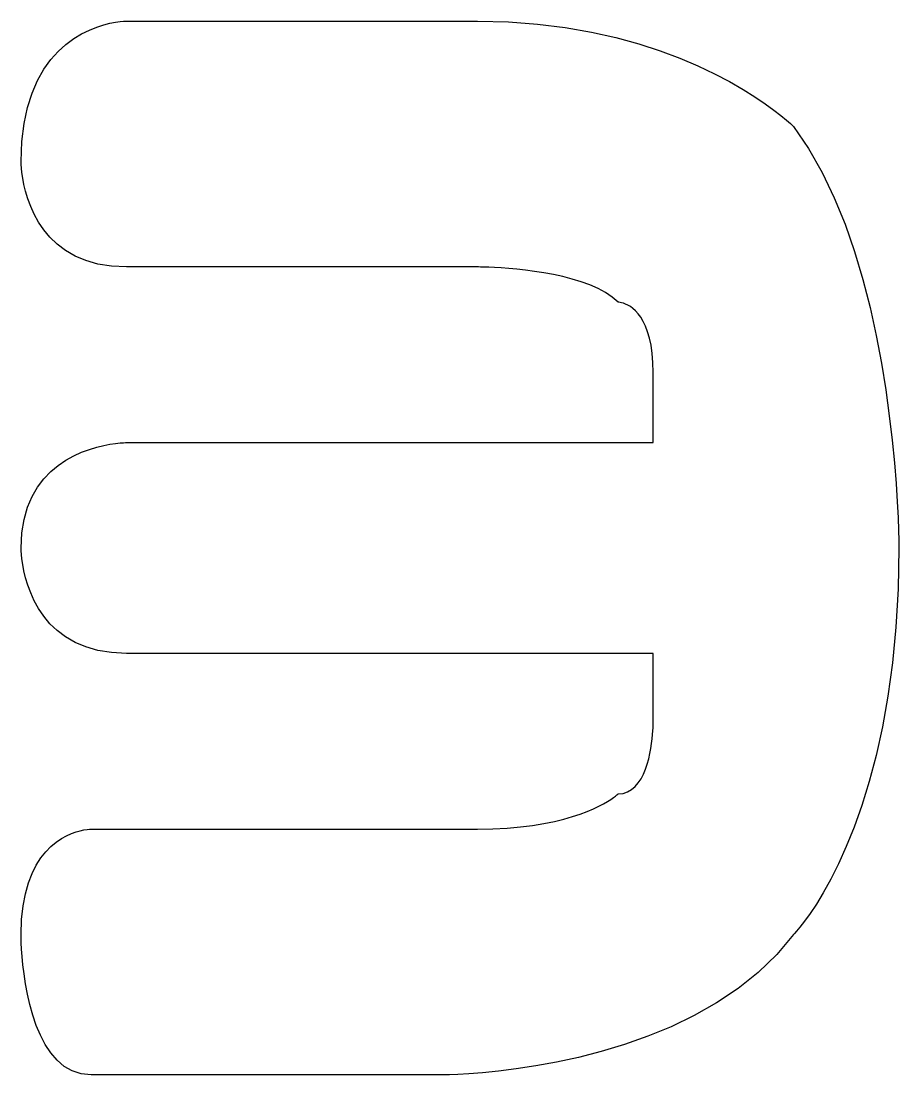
# Model space of a CAD drawing. Extents: x 8 to 213, y -217 to -66.
# Drawn here: x 138.296 to 140.919, y -110.432 to -107.285 of the extents above; entities that cross this region are included whole.
import ezdxf

# ---------------------------------------------------------------- set-up
doc = ezdxf.new("R2010")
doc.units = 0
doc.header["$MEASUREMENT"] = 0

msp = doc.modelspace()

# ---------------------------------------------------------------- linework, layer by layer
for p, q in [((138.5428, -107.2959, -55.0162), (138.5616, -107.2912, -55.0162)), ((138.5616, -107.2912, -55.0162), (138.578, -107.288, -55.0162)), ((138.578, -107.288, -55.0162), (138.5916, -107.286, -55.0162)), ((138.5916, -107.286, -55.0162), (138.6019, -107.285, -55.0162)), ((138.6019, -107.285, -55.0162), (138.6085, -107.2847, -55.0162)), ((138.6085, -107.2847, -55.0162), (138.6107, -107.2846, -55.0162)), ((138.6107, -107.2846, -55.0162), (139.6599, -107.2846, -55.0162)), ((138.6107, -107.2846, -55.0162), (138.6107, -107.2846, -55.0162)), ((139.6599, -107.2846, -55.0162), (139.7519, -107.2869, -55.0162)), ((139.7519, -107.2869, -55.0162), (139.8393, -107.2934, -55.0162)), ((139.8393, -107.2934, -55.0162), (139.9219, -107.3037, -55.0162)), ((138.4534, -107.3371, -55.0162), (138.4769, -107.3228, -55.0162)), ((138.4769, -107.3228, -55.0162), (138.5, -107.3115, -55.0162)), ((138.5, -107.3115, -55.0162), (138.5221, -107.3026, -55.0162)), ((138.5221, -107.3026, -55.0162), (138.5428, -107.2959, -55.0162)), ((139.9219, -107.3037, -55.0162), (139.9998, -107.3173, -55.0162)), ((139.9998, -107.3173, -55.0162), (140.073, -107.3338, -55.0162)), ((138.4068, -107.3752, -55.0162), (138.4299, -107.3544, -55.0162)), ((138.4299, -107.3544, -55.0162), (138.4534, -107.3371, -55.0162)), ((140.073, -107.3338, -55.0162), (140.1414, -107.3526, -55.0162)), ((140.1414, -107.3526, -55.0162), (140.2051, -107.3733, -55.0162)), ((138.3847, -107.3998, -55.0162), (138.4068, -107.3752, -55.0162)), ((140.2051, -107.3733, -55.0162), (140.2642, -107.3954, -55.0162)), ((138.364, -107.4285, -55.0162), (138.3847, -107.3998, -55.0162)), ((140.2642, -107.3954, -55.0162), (140.3184, -107.4184, -55.0162)), ((140.3184, -107.4184, -55.0162), (140.368, -107.442, -55.0162)), ((138.3452, -107.4616, -55.0162), (138.364, -107.4285, -55.0162)), ((140.368, -107.442, -55.0162), (140.4129, -107.4655, -55.0162)), ((138.3287, -107.4995, -55.0162), (138.3452, -107.4616, -55.0162)), ((140.4129, -107.4655, -55.0162), (140.453, -107.4886, -55.0162)), ((138.3151, -107.5423, -55.0162), (138.3287, -107.4995, -55.0162)), ((140.453, -107.4886, -55.0162), (140.4884, -107.5107, -55.0162)), ((140.4884, -107.5107, -55.0162), (140.5191, -107.5314, -55.0162)), ((138.3048, -107.5905, -55.0162), (138.3151, -107.5423, -55.0162)), ((140.5191, -107.5314, -55.0162), (140.5451, -107.5502, -55.0162)), ((140.5451, -107.5502, -55.0162), (140.5663, -107.5666, -55.0162)), ((140.5663, -107.5666, -55.0162), (140.5828, -107.5802, -55.0162)), ((138.2983, -107.6444, -55.0162), (138.3048, -107.5905, -55.0162)), ((140.5828, -107.5802, -55.0162), (140.5946, -107.5905, -55.0162)), ((140.5946, -107.5905, -55.0162), (140.6017, -107.5971, -55.0162)), ((140.6017, -107.5971, -55.0162), (140.6041, -107.5993, -55.0162)), ((140.6041, -107.5993, -55.0162), (140.649, -107.6653, -55.0162)), ((138.296, -107.7042, -55.0162), (138.2983, -107.6444, -55.0162)), ((140.649, -107.6653, -55.0162), (140.6894, -107.7366, -55.0162)), ((138.2961, -107.7065, -55.0162), (138.296, -107.7042, -55.0162)), ((138.2963, -107.7131, -55.0162), (138.2961, -107.7065, -55.0162)), ((138.2971, -107.7234, -55.0162), (138.2963, -107.7131, -55.0162)), ((138.2985, -107.737, -55.0162), (138.2971, -107.7234, -55.0162)), ((138.3009, -107.7534, -55.0162), (138.2985, -107.737, -55.0162)), ((138.3045, -107.7722, -55.0162), (138.3009, -107.7534, -55.0162)), ((140.6894, -107.7366, -55.0162), (140.7255, -107.8123, -55.0162)), ((138.3095, -107.7929, -55.0162), (138.3045, -107.7722, -55.0162)), ((138.3162, -107.815, -55.0162), (138.3095, -107.7929, -55.0162)), ((138.3247, -107.8381, -55.0162), (138.3162, -107.815, -55.0162)), ((140.7255, -107.8123, -55.0162), (140.7577, -107.8914, -55.0162)), ((138.3354, -107.8616, -55.0162), (138.3247, -107.8381, -55.0162)), ((138.3484, -107.8851, -55.0162), (138.3354, -107.8616, -55.0162)), ((138.364, -107.9082, -55.0162), (138.3484, -107.8851, -55.0162)), ((140.7577, -107.8914, -55.0162), (140.786, -107.9731, -55.0162)), ((138.3824, -107.9303, -55.0162), (138.364, -107.9082, -55.0162)), ((138.404, -107.951, -55.0162), (138.3824, -107.9303, -55.0162)), ((138.4288, -107.9698, -55.0162), (138.404, -107.951, -55.0162)), ((138.4572, -107.9863, -55.0162), (138.4288, -107.9698, -55.0162)), ((140.786, -107.9731, -55.0162), (140.8109, -108.0563, -55.0162)), ((138.4893, -107.9999, -55.0162), (138.4572, -107.9863, -55.0162)), ((138.5255, -108.0102, -55.0162), (138.4893, -107.9999, -55.0162)), ((138.5659, -108.0167, -55.0162), (138.5255, -108.0102, -55.0162)), ((138.6107, -108.019, -55.0162), (138.5659, -108.0167, -55.0162)), ((139.6599, -108.019, -55.0162), (138.6107, -108.019, -55.0162)), ((139.6622, -108.019, -55.0162), (139.6599, -108.019, -55.0162)), ((139.6688, -108.0191, -55.0162), (139.6622, -108.019, -55.0162)), ((139.6793, -108.0193, -55.0162), (139.6688, -108.0191, -55.0162)), ((139.6934, -108.0198, -55.0162), (139.6793, -108.0193, -55.0162)), ((139.7107, -108.0206, -55.0162), (139.6934, -108.0198, -55.0162)), ((139.7307, -108.0218, -55.0162), (139.7107, -108.0206, -55.0162)), ((139.753, -108.0235, -55.0162), (139.7307, -108.0218, -55.0162)), ((139.7774, -108.0257, -55.0162), (139.753, -108.0235, -55.0162)), ((139.8033, -108.0285, -55.0162), (139.7774, -108.0257, -55.0162)), ((139.8303, -108.0321, -55.0162), (139.8033, -108.0285, -55.0162)), ((139.8582, -108.0364, -55.0162), (139.8303, -108.0321, -55.0162)), ((139.8865, -108.0416, -55.0162), (139.8582, -108.0364, -55.0162)), ((139.9147, -108.0478, -55.0162), (139.8865, -108.0416, -55.0162)), ((139.9426, -108.055, -55.0162), (139.9147, -108.0478, -55.0162)), ((139.9697, -108.0632, -55.0162), (139.9426, -108.055, -55.0162)), ((139.9956, -108.0727, -55.0162), (139.9697, -108.0632, -55.0162)), ((140.0199, -108.0834, -55.0162), (139.9956, -108.0727, -55.0162)), ((140.8109, -108.0563, -55.0162), (140.8324, -108.1402, -55.0162)), ((140.0423, -108.0955, -55.0162), (140.0199, -108.0834, -55.0162)), ((140.0623, -108.1089, -55.0162), (140.0423, -108.0955, -55.0162)), ((140.0795, -108.1239, -55.0162), (140.0623, -108.1089, -55.0162)), ((140.0803, -108.1239, -55.0162), (140.0795, -108.1239, -55.0162)), ((140.0824, -108.1241, -55.0162), (140.0803, -108.1239, -55.0162)), ((140.0859, -108.1246, -55.0162), (140.0824, -108.1241, -55.0162)), ((140.0904, -108.1256, -55.0162), (140.0859, -108.1246, -55.0162)), ((140.0959, -108.1272, -55.0162), (140.0904, -108.1256, -55.0162)), ((140.1022, -108.1296, -55.0162), (140.0959, -108.1272, -55.0162)), ((140.1091, -108.1329, -55.0162), (140.1022, -108.1296, -55.0162)), ((140.1164, -108.1373, -55.0162), (140.1091, -108.1329, -55.0162)), ((140.1241, -108.143, -55.0162), (140.1164, -108.1373, -55.0162)), ((140.132, -108.1501, -55.0162), (140.1241, -108.143, -55.0162)), ((140.8324, -108.1402, -55.0162), (140.8508, -108.2238, -55.0162)), ((140.1398, -108.1588, -55.0162), (140.132, -108.1501, -55.0162)), ((140.1475, -108.1692, -55.0162), (140.1398, -108.1588, -55.0162)), ((140.1549, -108.1815, -55.0162), (140.1475, -108.1692, -55.0162)), ((140.1618, -108.1959, -55.0162), (140.1549, -108.1815, -55.0162)), ((140.168, -108.2124, -55.0162), (140.1618, -108.1959, -55.0162)), ((140.1735, -108.2313, -55.0162), (140.168, -108.2124, -55.0162)), ((140.1781, -108.2528, -55.0162), (140.1735, -108.2313, -55.0162)), ((140.8508, -108.2238, -55.0162), (140.8664, -108.3061, -55.0162)), ((140.1815, -108.2769, -55.0162), (140.1781, -108.2528, -55.0162)), ((140.1837, -108.3038, -55.0162), (140.1815, -108.2769, -55.0162)), ((140.1844, -108.3337, -55.0162), (140.1837, -108.3038, -55.0162)), ((140.8664, -108.3061, -55.0162), (140.8795, -108.3862, -55.0162)), ((140.1844, -108.5435, -55.0162), (140.1844, -108.3337, -55.0162)), ((140.8795, -108.3862, -55.0162), (140.8901, -108.4631, -55.0162)), ((140.8901, -108.4631, -55.0162), (140.8987, -108.536, -55.0162)), ((138.5221, -108.557, -55.0162), (138.5428, -108.552, -55.0162)), ((138.5428, -108.552, -55.0162), (138.5616, -108.5485, -55.0162)), ((138.5616, -108.5485, -55.0162), (138.578, -108.5461, -55.0162)), ((138.578, -108.5461, -55.0162), (138.5916, -108.5446, -55.0162)), ((138.5916, -108.5446, -55.0162), (138.6019, -108.5439, -55.0162)), ((138.6019, -108.5439, -55.0162), (138.6085, -108.5436, -55.0162)), ((138.6085, -108.5436, -55.0162), (138.6107, -108.5435, -55.0162)), ((138.6107, -108.5435, -55.0162), (140.1844, -108.5435, -55.0162)), ((140.8987, -108.536, -55.0162), (140.9053, -108.6038, -55.0162)), ((138.4299, -108.5959, -55.0162), (138.4534, -108.5829, -55.0162)), ((138.4534, -108.5829, -55.0162), (138.4769, -108.5722, -55.0162)), ((138.4769, -108.5722, -55.0162), (138.5, -108.5637, -55.0162)), ((138.5, -108.5637, -55.0162), (138.5221, -108.557, -55.0162)), ((138.3847, -108.63, -55.0162), (138.4068, -108.6115, -55.0162)), ((138.4068, -108.6115, -55.0162), (138.4299, -108.5959, -55.0162)), ((140.9053, -108.6038, -55.0162), (140.9103, -108.6657, -55.0162)), ((138.364, -108.6515, -55.0162), (138.3847, -108.63, -55.0162)), ((138.3287, -108.7047, -55.0162), (138.3452, -108.6763, -55.0162)), ((138.3452, -108.6763, -55.0162), (138.364, -108.6515, -55.0162)), ((140.9103, -108.6657, -55.0162), (140.9139, -108.7206, -55.0162)), ((138.3151, -108.7368, -55.0162), (138.3287, -108.7047, -55.0162)), ((138.3048, -108.773, -55.0162), (138.3151, -108.7368, -55.0162)), ((140.9139, -108.7206, -55.0162), (140.9163, -108.7676, -55.0162)), ((140.9163, -108.7676, -55.0162), (140.9177, -108.8059, -55.0162)), ((138.2983, -108.8134, -55.0162), (138.3048, -108.773, -55.0162)), ((138.296, -108.8583, -55.0162), (138.2983, -108.8134, -55.0162)), ((140.9177, -108.8059, -55.0162), (140.9185, -108.8344, -55.0162)), ((140.9185, -108.8344, -55.0162), (140.9188, -108.8521, -55.0162)), ((138.2961, -108.8606, -55.0162), (138.296, -108.8583, -55.0162)), ((138.2963, -108.8671, -55.0162), (138.2961, -108.8606, -55.0162)), ((138.2971, -108.8774, -55.0162), (138.2963, -108.8671, -55.0162)), ((140.9188, -108.8583, -55.0162), (140.9165, -108.9803, -55.0162)), ((140.9188, -108.8521, -55.0162), (140.9188, -108.8583, -55.0162)), ((140.9188, -108.8583, -55.0162), (140.9188, -108.8583, -55.0162)), ((138.2985, -108.891, -55.0162), (138.2971, -108.8774, -55.0162)), ((138.3009, -108.9075, -55.0162), (138.2985, -108.891, -55.0162)), ((138.3045, -108.9263, -55.0162), (138.3009, -108.9075, -55.0162)), ((138.3095, -108.947, -55.0162), (138.3045, -108.9263, -55.0162)), ((138.3162, -108.9691, -55.0162), (138.3095, -108.947, -55.0162)), ((138.3247, -108.9921, -55.0162), (138.3162, -108.9691, -55.0162)), ((138.3354, -109.0156, -55.0162), (138.3247, -108.9921, -55.0162)), ((140.9165, -108.9803, -55.0162), (140.91, -109.0945, -55.0162)), ((138.3484, -109.0392, -55.0162), (138.3354, -109.0156, -55.0162)), ((138.364, -109.0622, -55.0162), (138.3484, -109.0392, -55.0162)), ((138.3824, -109.0843, -55.0162), (138.364, -109.0622, -55.0162)), ((138.404, -109.105, -55.0162), (138.3824, -109.0843, -55.0162)), ((138.4288, -109.1238, -55.0162), (138.404, -109.105, -55.0162)), ((140.91, -109.0945, -55.0162), (140.8997, -109.2013, -55.0162)), ((138.4572, -109.1403, -55.0162), (138.4288, -109.1238, -55.0162)), ((138.4893, -109.1539, -55.0162), (138.4572, -109.1403, -55.0162)), ((138.5255, -109.1642, -55.0162), (138.4893, -109.1539, -55.0162)), ((138.5659, -109.1707, -55.0162), (138.5255, -109.1642, -55.0162)), ((138.6107, -109.173, -55.0162), (138.5659, -109.1707, -55.0162)), ((140.1844, -109.173, -55.0162), (138.6107, -109.173, -55.0162)), ((140.1844, -109.3828, -55.0162), (140.1844, -109.173, -55.0162)), ((140.8997, -109.2013, -55.0162), (140.8861, -109.3006, -55.0162)), ((140.8861, -109.3006, -55.0162), (140.8696, -109.3927, -55.0162)), ((140.1836, -109.4047, -55.0162), (140.1841, -109.3956, -55.0162)), ((140.1841, -109.3956, -55.0162), (140.1843, -109.3887, -55.0162)), ((140.1843, -109.3887, -55.0162), (140.1844, -109.3844, -55.0162)), ((140.1844, -109.3844, -55.0162), (140.1844, -109.3828, -55.0162)), ((140.8696, -109.3927, -55.0162), (140.8508, -109.4777, -55.0162)), ((140.1799, -109.442, -55.0162), (140.1816, -109.4282, -55.0162)), ((140.1816, -109.4282, -55.0162), (140.1828, -109.4156, -55.0162)), ((140.1828, -109.4156, -55.0162), (140.1836, -109.4047, -55.0162)), ((140.1749, -109.4721, -55.0162), (140.1777, -109.4567, -55.0162)), ((140.1777, -109.4567, -55.0162), (140.1799, -109.442, -55.0162)), ((140.167, -109.5034, -55.0162), (140.1713, -109.4878, -55.0162)), ((140.1713, -109.4878, -55.0162), (140.1749, -109.4721, -55.0162)), ((140.8508, -109.4777, -55.0162), (140.8301, -109.5558, -55.0162)), ((140.1556, -109.5335, -55.0162), (140.1618, -109.5188, -55.0162)), ((140.1618, -109.5188, -55.0162), (140.167, -109.5034, -55.0162)), ((140.1402, -109.5599, -55.0162), (140.1484, -109.5473, -55.0162)), ((140.1484, -109.5473, -55.0162), (140.1556, -109.5335, -55.0162)), ((140.8301, -109.5558, -55.0162), (140.808, -109.6271, -55.0162)), ((140.0945, -109.5911, -55.0162), (140.1079, -109.5868, -55.0162)), ((140.1079, -109.5868, -55.0162), (140.12, -109.5799, -55.0162)), ((140.12, -109.5799, -55.0162), (140.1307, -109.5708, -55.0162)), ((140.1307, -109.5708, -55.0162), (140.1402, -109.5599, -55.0162)), ((140.0224, -109.6296, -55.0162), (140.0365, -109.6222, -55.0162)), ((140.0365, -109.6222, -55.0162), (140.0484, -109.6153, -55.0162)), ((140.0484, -109.6153, -55.0162), (140.0582, -109.6091, -55.0162)), ((140.0582, -109.6091, -55.0162), (140.0661, -109.6036, -55.0162)), ((140.0661, -109.6036, -55.0162), (140.0721, -109.599, -55.0162)), ((140.0721, -109.599, -55.0162), (140.0763, -109.5956, -55.0162)), ((140.0763, -109.5956, -55.0162), (140.0787, -109.5934, -55.0162)), ((140.0787, -109.5934, -55.0162), (140.0795, -109.5927, -55.0162)), ((140.0795, -109.5927, -55.0162), (140.0945, -109.5911, -55.0162)), ((139.9435, -109.6606, -55.0162), (139.9668, -109.653, -55.0162)), ((139.9668, -109.653, -55.0162), (139.9877, -109.6451, -55.0162)), ((139.9877, -109.6451, -55.0162), (140.0062, -109.6373, -55.0162)), ((140.0062, -109.6373, -55.0162), (140.0224, -109.6296, -55.0162)), ((140.808, -109.6271, -55.0162), (140.785, -109.6918, -55.0162)), ((139.8244, -109.6867, -55.0162), (139.8582, -109.6812, -55.0162)), ((139.8582, -109.6812, -55.0162), (139.8893, -109.6749, -55.0162)), ((139.8893, -109.6749, -55.0162), (139.9177, -109.668, -55.0162)), ((139.9177, -109.668, -55.0162), (139.9435, -109.6606, -55.0162)), ((138.432, -109.7177, -55.0162), (138.4467, -109.7111, -55.0162)), ((138.4467, -109.7111, -55.0162), (138.4605, -109.7061, -55.0162)), ((138.4605, -109.7061, -55.0162), (138.473, -109.7025, -55.0162)), ((138.473, -109.7025, -55.0162), (138.484, -109.7001, -55.0162)), ((138.484, -109.7001, -55.0162), (138.4931, -109.6986, -55.0162)), ((138.4931, -109.6986, -55.0162), (138.5, -109.6979, -55.0162)), ((138.5, -109.6979, -55.0162), (138.5043, -109.6976, -55.0162)), ((138.5043, -109.6976, -55.0162), (138.5058, -109.6976, -55.0162)), ((138.5058, -109.6976, -55.0162), (139.6599, -109.6976, -55.0162)), ((139.6599, -109.6976, -55.0162), (139.7055, -109.6968, -55.0162)), ((139.7055, -109.6968, -55.0162), (139.7481, -109.6946, -55.0162)), ((139.7481, -109.6946, -55.0162), (139.7877, -109.6912, -55.0162)), ((139.7877, -109.6912, -55.0162), (139.8244, -109.6867, -55.0162)), ((140.785, -109.6918, -55.0162), (140.7614, -109.75, -55.0162)), ((138.3852, -109.7499, -55.0162), (138.4009, -109.7369, -55.0162)), ((138.4009, -109.7369, -55.0162), (138.4166, -109.7263, -55.0162)), ((138.4166, -109.7263, -55.0162), (138.432, -109.7177, -55.0162)), ((138.3551, -109.784, -55.0162), (138.3699, -109.7656, -55.0162)), ((138.3699, -109.7656, -55.0162), (138.3852, -109.7499, -55.0162)), ((140.7614, -109.75, -55.0162), (140.7379, -109.802, -55.0162)), ((138.3288, -109.8304, -55.0162), (138.3413, -109.8055, -55.0162)), ((138.3413, -109.8055, -55.0162), (138.3551, -109.784, -55.0162)), ((140.7379, -109.802, -55.0162), (140.7149, -109.8478, -55.0162)), ((138.3178, -109.8587, -55.0162), (138.3288, -109.8304, -55.0162)), ((138.3088, -109.8909, -55.0162), (138.3178, -109.8587, -55.0162)), ((140.7149, -109.8478, -55.0162), (140.6927, -109.8877, -55.0162)), ((138.3019, -109.927, -55.0162), (138.3088, -109.8909, -55.0162)), ((140.6927, -109.8877, -55.0162), (140.6721, -109.9217, -55.0162)), ((138.2975, -109.9674, -55.0162), (138.3019, -109.927, -55.0162)), ((140.6721, -109.9217, -55.0162), (140.6532, -109.95, -55.0162)), ((138.296, -110.0123, -55.0162), (138.2975, -109.9674, -55.0162)), ((140.6532, -109.95, -55.0162), (140.6368, -109.9729, -55.0162)), ((140.6232, -109.9904, -55.0162), (140.6129, -110.0027, -55.0162)), ((140.6368, -109.9729, -55.0162), (140.6232, -109.9904, -55.0162)), ((138.296, -110.0154, -55.0162), (138.296, -110.0123, -55.0162)), ((138.2962, -110.0241, -55.0162), (138.296, -110.0154, -55.0162)), ((138.2967, -110.0378, -55.0162), (138.2962, -110.0241, -55.0162)), ((140.6041, -110.0123, -55.0162), (140.5539, -110.0722, -55.0162)), ((140.6064, -110.0099, -55.0162), (140.6041, -110.0123, -55.0162)), ((140.6129, -110.0027, -55.0162), (140.6064, -110.0099, -55.0162)), ((138.2977, -110.056, -55.0162), (138.2967, -110.0378, -55.0162)), ((138.2993, -110.0779, -55.0162), (138.2977, -110.056, -55.0162)), ((138.3017, -110.103, -55.0162), (138.2993, -110.0779, -55.0162)), ((140.5539, -110.0722, -55.0162), (140.4982, -110.126, -55.0162)), ((138.305, -110.1305, -55.0162), (138.3017, -110.103, -55.0162)), ((140.4982, -110.126, -55.0162), (140.438, -110.1742, -55.0162)), ((138.3094, -110.16, -55.0162), (138.305, -110.1305, -55.0162)), ((138.3151, -110.1908, -55.0162), (138.3094, -110.16, -55.0162)), ((140.438, -110.1742, -55.0162), (140.3741, -110.2171, -55.0162)), ((138.3222, -110.2221, -55.0162), (138.3151, -110.1908, -55.0162)), ((140.3741, -110.2171, -55.0162), (140.3074, -110.2549, -55.0162)), ((138.3309, -110.2535, -55.0162), (138.3222, -110.2221, -55.0162)), ((138.3413, -110.2842, -55.0162), (138.3309, -110.2535, -55.0162)), ((140.3074, -110.2549, -55.0162), (140.2387, -110.288, -55.0162)), ((138.3536, -110.3137, -55.0162), (138.3413, -110.2842, -55.0162)), ((138.368, -110.3413, -55.0162), (138.3536, -110.3137, -55.0162)), ((140.2387, -110.288, -55.0162), (140.1689, -110.3167, -55.0162)), ((138.3845, -110.3664, -55.0162), (138.368, -110.3413, -55.0162)), ((140.0988, -110.3413, -55.0162), (140.0294, -110.3621, -55.0162)), ((140.1689, -110.3167, -55.0162), (140.0988, -110.3413, -55.0162)), ((138.4034, -110.3883, -55.0162), (138.3845, -110.3664, -55.0162)), ((140.0294, -110.3621, -55.0162), (139.9615, -110.3795, -55.0162)), ((138.4249, -110.4065, -55.0162), (138.4034, -110.3883, -55.0162)), ((138.449, -110.4202, -55.0162), (138.4249, -110.4065, -55.0162)), ((139.8336, -110.4051, -55.0162), (139.7754, -110.414, -55.0162)), ((139.8959, -110.3937, -55.0162), (139.8336, -110.4051, -55.0162)), ((139.9615, -110.3795, -55.0162), (139.8959, -110.3937, -55.0162)), ((138.4759, -110.4289, -55.0162), (138.449, -110.4202, -55.0162)), ((138.5058, -110.432, -55.0162), (138.4759, -110.4289, -55.0162)), ((139.555, -110.432, -55.0162), (138.5058, -110.432, -55.0162)), ((139.5603, -110.4319, -55.0162), (139.555, -110.432, -55.0162)), ((139.5758, -110.4315, -55.0162), (139.5603, -110.4319, -55.0162)), ((139.6006, -110.4305, -55.0162), (139.5758, -110.4315, -55.0162)), ((139.6338, -110.4286, -55.0162), (139.6006, -110.4305, -55.0162)), ((139.6746, -110.4254, -55.0162), (139.6338, -110.4286, -55.0162)), ((139.7221, -110.4206, -55.0162), (139.6746, -110.4254, -55.0162)), ((139.7754, -110.414, -55.0162), (139.7221, -110.4206, -55.0162))]:
    msp.add_line(p, q)

doc.saveas('drawing.dxf')
